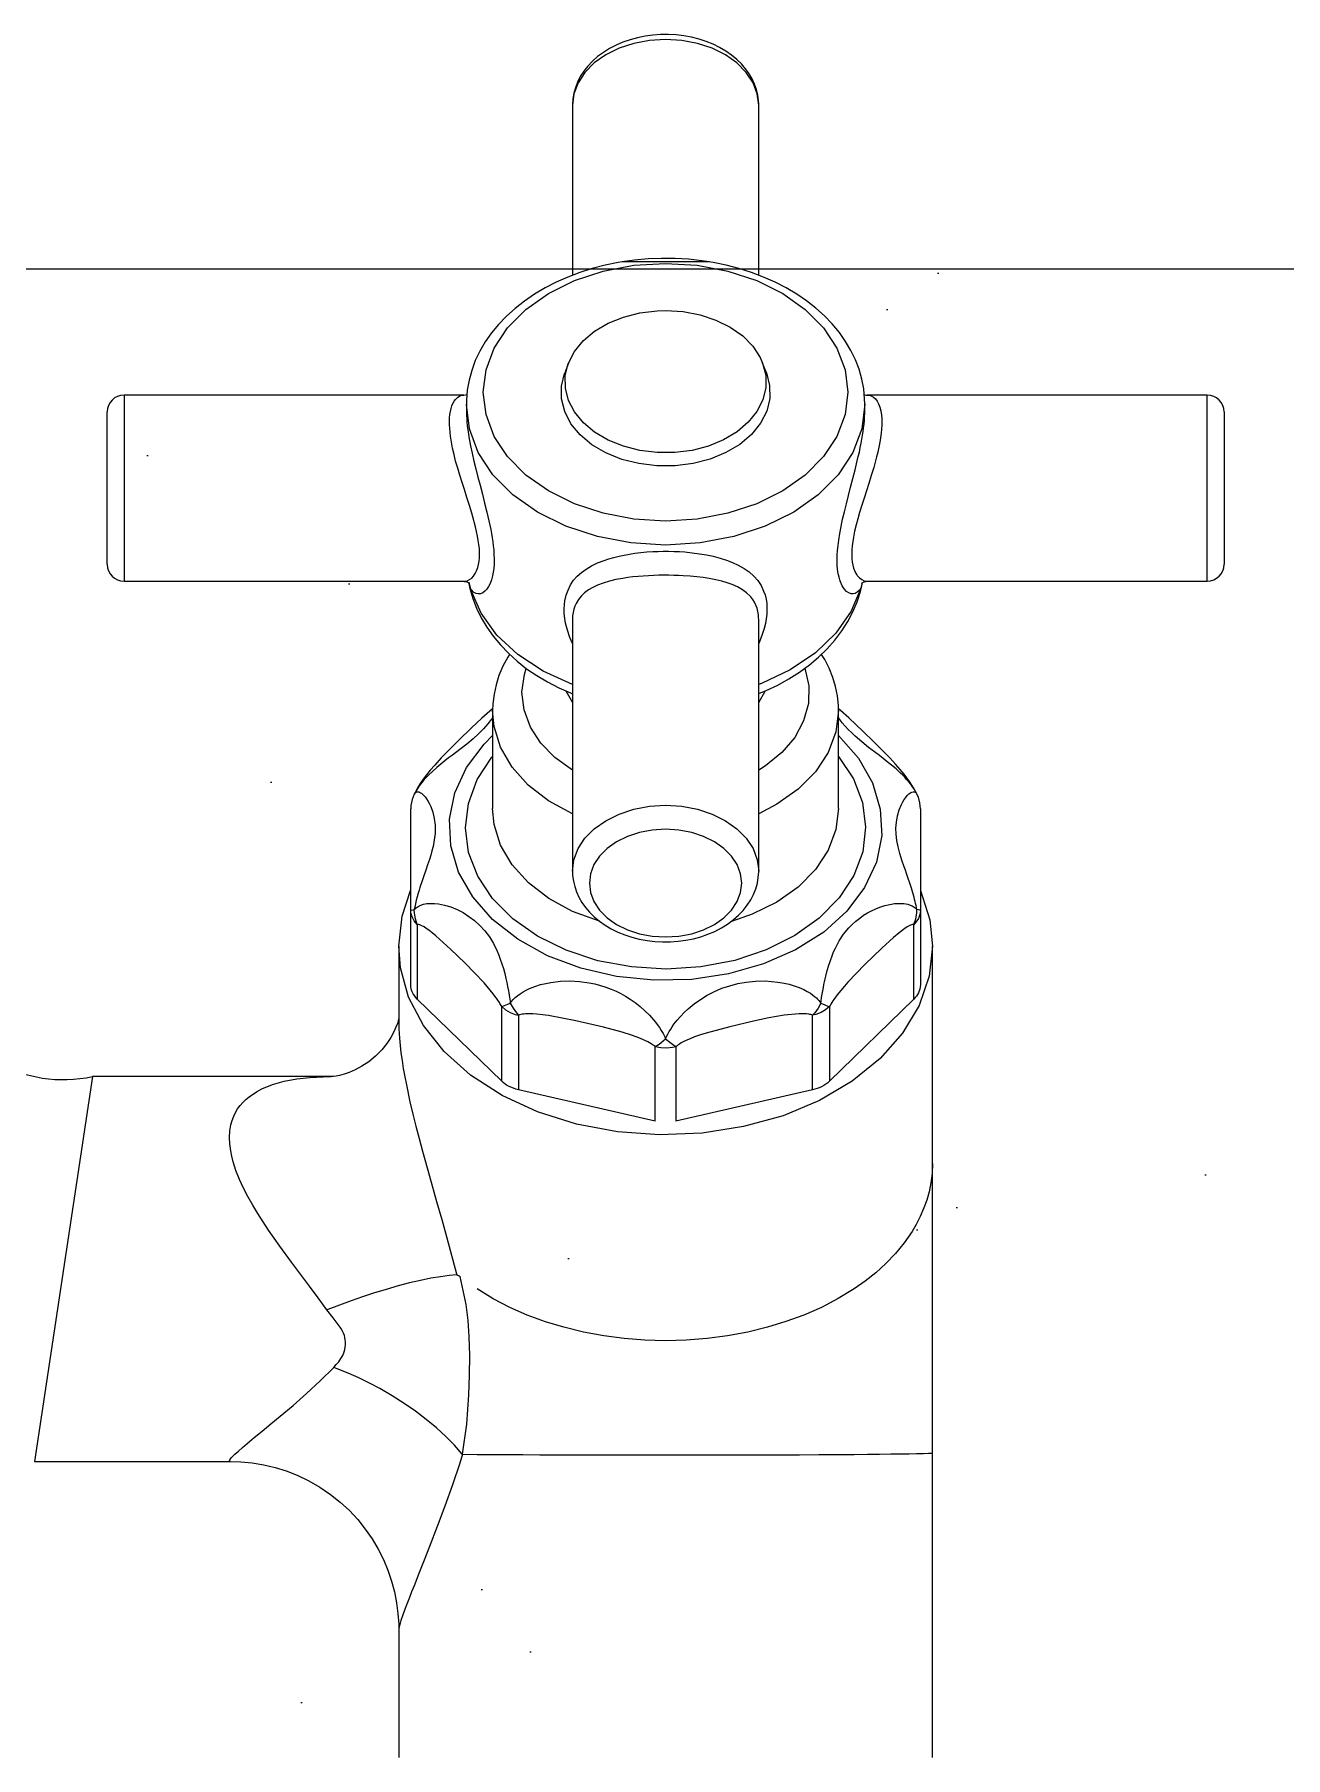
# Model space of a CAD drawing. Extents: x -36 to 357, y 137 to 237.
# Drawn here: x 55.2507 to 55.3172, y 149.7239 to 149.8155 of the extents above; entities that cross this region are included whole.
import ezdxf

# ---------------------------------------------------------------- set-up
doc = ezdxf.new("R2010")
doc.units = 0
doc.header["$LTSCALE"] = 0.01
doc.layers.add('01', color=1, linetype='CONTINUOUS')
doc.layers.add('A-HACHURAPARED', color=254, linetype='CONTINUOUS')

# ---------------------------------------------------------------- blocks, each defined once
blk = doc.blocks.new('A$C093F1C31')
at = {"layer": '01', "ltscale": 10}
for p, q in [((0.09558, 0.16443), (0.09558, 0.14936)), ((0.11208, 0.16443), (0.11208, 0.16455)), ((0.11208, 0.14936), (0.11208, 0.16443)), ((0.10383, 0.15055), (0.10002, 0.15055)), ((0.10383, 0.15055), (0.10002, 0.15055)), ((0.10763, 0.15055), (0.10383, 0.15055)), ((0.09522, 0.14158), (0.09489, 0.14071)), ((0.11277, 0.14071), (0.11243, 0.14158)), ((0.05583, 0.13874), (0.05583, 0.12224)), ((0.08595, 0.13874), (0.05583, 0.13874)), ((0.08617, 0.13793), (0.08617, 0.13738)), ((0.12149, 0.13738), (0.12149, 0.13793)), ((0.15183, 0.13874), (0.1217, 0.13874)), ((0.15183, 0.12224), (0.15183, 0.13874)), ((0.05433, 0.12374), (0.05433, 0.13724)), ((0.12149, 0.13728), (0.12149, 0.13738)), ((0.15333, 0.13724), (0.15333, 0.12374)), ((0.05583, 0.12224), (0.08595, 0.12224)), ((0.1217, 0.12224), (0.15183, 0.12224)), ((0.08636, 0.12217), (0.08637, 0.12213)), ((0.08636, 0.12214), (0.08638, 0.12205)), ((0.09558, 0.11886), (0.09558, 0.11882)), ((0.09558, 0.11882), (0.09558, 0.09654)), ((0.11208, 0.09654), (0.11208, 0.11882)), ((0.0885, 0.11077), (0.0885, 0.10211)), ((0.11916, 0.10211), (0.11916, 0.11077)), ((0.08125, 0.09307), (0.08125, 0.10207)), ((0.12641, 0.10207), (0.12641, 0.09307)), ((0.08125, 0.08646), (0.08125, 0.09307)), ((0.08182, 0.09182), (0.08182, 0.08521)), ((0.12583, 0.08521), (0.12583, 0.09182)), ((0.12641, 0.09307), (0.12641, 0.08646)), ((0.08017, 0.08989), (0.08017, 0.08322)), ((0.12748, 0.07065), (0.12748, 0.08989)), ((0.0893, 0.07793), (0.08182, 0.08521)), ((0.0893, 0.07793), (0.0893, 0.08454)), ((0.12583, 0.08521), (0.11836, 0.07793)), ((0.11836, 0.08454), (0.11836, 0.07793)), ((0.0908, 0.08377), (0.0908, 0.07716)), ((0.11686, 0.07716), (0.11686, 0.08377)), ((0.1029, 0.07438), (0.1029, 0.08099)), ((0.10475, 0.08099), (0.10475, 0.07438)), ((0.05303, 0.07834), (0.04789, 0.04423)), ((0.07415, 0.07834), (0.05303, 0.07834)), ((0.07406, 0.07834), (0.07415, 0.07834)), ((0.07415, 0.07834), (0.07419, 0.07834)), ((0.1029, 0.07438), (0.0908, 0.07716)), ((0.11686, 0.07716), (0.10475, 0.07438)), ((0.12748, 0.04498), (0.12748, 0.07065)), ((0.12748, 0.01799), (0.12748, 0.04498)), ((0.04789, 0.04423), (0.06527, 0.04423)), ((0.08017, 0.02934), (0.08017, 0.01799))]:
    blk.add_line(p, q, dxfattribs=at)
for points in [[(0.11208, 0.16455, 0), (0.11206, 0.16484, 0), (0.11199, 0.16533, 0), (0.11188, 0.16581, 0), (0.11171, 0.16628, 0), (0.1115, 0.16675, 0), (0.11124, 0.16721, 0), (0.11092, 0.16765, 0), (0.11056, 0.16808, 0), (0.11014, 0.16849, 0), (0.10968, 0.16887, 0), (0.10917, 0.16922, 0), (0.10862, 0.16955, 0), (0.10804, 0.16983, 0), (0.10743, 0.17008, 0), (0.10679, 0.17029, 0), (0.10613, 0.17046, 0), (0.10545, 0.17058, 0), (0.10477, 0.17066, 0), (0.10408, 0.1707, 0), (0.10338, 0.17069, 0), (0.10269, 0.17064, 0), (0.10201, 0.17055, 0), (0.10134, 0.17041, 0), (0.10068, 0.17023, 0), (0.10005, 0.17001, 0), (0.09944, 0.16975, 0), (0.09886, 0.16945, 0), (0.09831, 0.16911, 0), (0.0978, 0.16874, 0), (0.09734, 0.16833, 0), (0.09693, 0.16789, 0), (0.09657, 0.16744, 0), (0.09627, 0.16696, 0), (0.09602, 0.16647, 0), (0.09583, 0.16598, 0), (0.09569, 0.16548, 0), (0.09561, 0.16498, 0), (0.09558, 0.16452, 0), (0.09558, 0.16443, 0)], [(0.11208, 0.16443, 0), (0.11195, 0.16544, 0), (0.11158, 0.16642, 0), (0.11097, 0.16734, 0), (0.11015, 0.16818, 0), (0.10913, 0.1689, 0), (0.10795, 0.16948, 0), (0.10665, 0.16991, 0), (0.10526, 0.17017, 0), (0.10383, 0.17026, 0), (0.10239, 0.17017, 0), (0.10101, 0.16991, 0), (0.0997, 0.16948, 0), (0.09852, 0.1689, 0), (0.09751, 0.16818, 0), (0.09668, 0.16734, 0), (0.09607, 0.16642, 0), (0.0957, 0.16544, 0), (0.09558, 0.16443, 0)], [(0.10002, 0.15055, 0), (0.09962, 0.15049, 0), (0.09846, 0.15025, 0), (0.09733, 0.14996, 0), (0.09622, 0.14961, 0), (0.09515, 0.1492, 0), (0.09412, 0.14874, 0), (0.09314, 0.14824, 0), (0.0922, 0.14768, 0), (0.09131, 0.14707, 0), (0.09049, 0.14642, 0), (0.08972, 0.14573, 0), (0.08902, 0.145, 0), (0.0884, 0.14424, 0), (0.08784, 0.14345, 0), (0.08736, 0.14263, 0), (0.08696, 0.14179, 0), (0.08664, 0.14093, 0), (0.08641, 0.14006, 0), (0.08625, 0.13918, 0), (0.08617, 0.1383, 0), (0.08617, 0.13789, 0)], [(0.10768, 0.15055, 0), (0.10705, 0.15064, 0), (0.10587, 0.15077, 0), (0.10467, 0.15084, 0), (0.10347, 0.15085, 0), (0.10227, 0.15081, 0), (0.10108, 0.1507, 0), (0.09997, 0.15055, 0)], [(0.10763, 0.15055, 0), (0.10383, 0.15055, 0)], [(0.12149, 0.13796, 0), (0.12147, 0.13841, 0), (0.12139, 0.13929, 0), (0.12122, 0.14016, 0), (0.12098, 0.14102, 0), (0.12066, 0.14187, 0), (0.12025, 0.1427, 0), (0.11978, 0.1435, 0), (0.11923, 0.14428, 0), (0.1186, 0.14504, 0), (0.11791, 0.14576, 0), (0.11715, 0.14644, 0), (0.11633, 0.14708, 0), (0.11545, 0.14768, 0), (0.11451, 0.14824, 0), (0.11353, 0.14875, 0), (0.1125, 0.1492, 0), (0.11143, 0.14961, 0), (0.11033, 0.14995, 0), (0.1092, 0.15025, 0), (0.10804, 0.15049, 0), (0.10764, 0.15055, 0)], [(0.09522, 0.14158, 0), (0.09576, 0.14261, 0), (0.09654, 0.14356, 0), (0.09754, 0.1444, 0), (0.09874, 0.14511, 0), (0.10009, 0.14565, 0), (0.10155, 0.14602, 0), (0.10308, 0.14621, 0), (0.10383, 0.14623, 0)], [(0.10383, 0.14623, 0), (0.10538, 0.14614, 0), (0.10688, 0.14585, 0), (0.10829, 0.14539, 0), (0.10956, 0.14476, 0), (0.11066, 0.14398, 0), (0.11155, 0.14308, 0), (0.11221, 0.14208, 0), (0.11243, 0.14158, 0)], [(0.11277, 0.14071, 0), (0.11305, 0.13959, 0), (0.11306, 0.13844, 0), (0.11279, 0.13732, 0), (0.11224, 0.13624, 0), (0.11144, 0.13525, 0), (0.1104, 0.13437, 0), (0.10917, 0.13364, 0), (0.10777, 0.13306, 0), (0.10626, 0.13267, 0), (0.10467, 0.13247, 0), (0.10305, 0.13246, 0), (0.10146, 0.13266, 0), (0.09994, 0.13304, 0), (0.09854, 0.13361, 0), (0.0973, 0.13434, 0), (0.09626, 0.13521, 0), (0.09544, 0.1362, 0), (0.09489, 0.13727, 0), (0.0946, 0.1384, 0), (0.09459, 0.13954, 0), (0.09487, 0.14066, 0), (0.09489, 0.14071, 0)], [(0.11243, 0.14158, 0), (0.11271, 0.1405, 0), (0.11271, 0.1394, 0), (0.11245, 0.13832, 0), (0.11192, 0.13728, 0), (0.11115, 0.13633, 0), (0.11016, 0.13548, 0), (0.10897, 0.13477, 0), (0.10763, 0.13422, 0), (0.10617, 0.13384, 0), (0.10464, 0.13365, 0), (0.10308, 0.13364, 0), (0.10155, 0.13383, 0), (0.10009, 0.1342, 0), (0.09874, 0.13475, 0), (0.09754, 0.13545, 0), (0.09654, 0.13629, 0), (0.09576, 0.13724, 0), (0.09522, 0.13827, 0), (0.09495, 0.13936, 0), (0.09494, 0.14045, 0), (0.0952, 0.14154, 0), (0.09522, 0.14158, 0)], [(0.08596, 0.12224, 0), (0.08603, 0.12224, 0), (0.08623, 0.12228, 0), (0.08644, 0.12238, 0), (0.08664, 0.12252, 0), (0.0868, 0.12269, 0), (0.08694, 0.12291, 0), (0.08707, 0.12316, 0), (0.08718, 0.12346, 0), (0.08725, 0.12372, 0), (0.08729, 0.12401, 0), (0.08732, 0.12432, 0), (0.08733, 0.12465, 0), (0.08733, 0.12488, 0), (0.08732, 0.12512, 0), (0.08728, 0.12548, 0), (0.08723, 0.12585, 0), (0.08717, 0.12624, 0), (0.08708, 0.12665, 0), (0.08698, 0.12707, 0), (0.08687, 0.1275, 0), (0.08684, 0.12761, 0), (0.08665, 0.12828, 0), (0.08644, 0.12896, 0), (0.08622, 0.12966, 0), (0.08599, 0.13037, 0), (0.08579, 0.131, 0), (0.08559, 0.13163, 0), (0.0854, 0.13226, 0), (0.08522, 0.13289, 0), (0.08508, 0.13346, 0), (0.08495, 0.13402, 0), (0.08484, 0.13457, 0), (0.08476, 0.1351, 0), (0.08472, 0.13545, 0), (0.08469, 0.13579, 0), (0.08467, 0.13611, 0), (0.08467, 0.13643, 0), (0.08468, 0.13673, 0), (0.08471, 0.13701, 0), (0.08475, 0.13729, 0), (0.08481, 0.13755, 0), (0.08489, 0.13778, 0), (0.08498, 0.138, 0), (0.08508, 0.13819, 0), (0.0852, 0.13835, 0), (0.08539, 0.13853, 0), (0.08559, 0.13866, 0), (0.08581, 0.13872, 0), (0.08596, 0.13874, 0)], [(0.12149, 0.13793, 0), (0.12122, 0.13576, 0), (0.12042, 0.13366, 0), (0.11912, 0.13168, 0), (0.11735, 0.1299, 0), (0.11518, 0.12836, 0), (0.11266, 0.12711, 0), (0.10987, 0.12619, 0), (0.10689, 0.12563, 0), (0.10383, 0.12544, 0), (0.10076, 0.12563, 0), (0.09779, 0.12619, 0), (0.095, 0.12711, 0), (0.09248, 0.12836, 0), (0.0903, 0.1299, 0), (0.08853, 0.13168, 0), (0.08723, 0.13366, 0), (0.08644, 0.13576, 0), (0.08617, 0.1379, 0)], [(0.12171, 0.13874, 0), (0.12186, 0.13872, 0), (0.12206, 0.13866, 0), (0.12226, 0.13854, 0), (0.12242, 0.13839, 0), (0.12257, 0.13819, 0), (0.1227, 0.13795, 0), (0.12281, 0.13766, 0), (0.1229, 0.13733, 0), (0.12295, 0.13696, 0), (0.12298, 0.13668, 0), (0.12299, 0.13638, 0), (0.12298, 0.13607, 0), (0.12296, 0.13572, 0), (0.12293, 0.13535, 0), (0.12288, 0.13496, 0), (0.12281, 0.13455, 0), (0.12273, 0.13413, 0), (0.12263, 0.13369, 0), (0.12252, 0.13325, 0), (0.1224, 0.13279, 0), (0.12227, 0.13233, 0), (0.12206, 0.13161, 0), (0.12183, 0.13089, 0), (0.12163, 0.13025, 0), (0.12142, 0.12961, 0), (0.12121, 0.12897, 0), (0.12102, 0.12833, 0), (0.12086, 0.12777, 0), (0.12071, 0.12723, 0), (0.12058, 0.12668, 0), (0.12047, 0.12615, 0), (0.12041, 0.12576, 0), (0.12036, 0.12538, 0), (0.12033, 0.12501, 0), (0.12032, 0.12465, 0), (0.12032, 0.12443, 0), (0.12034, 0.12422, 0), (0.12037, 0.12393, 0), (0.12042, 0.12366, 0), (0.12049, 0.12341, 0), (0.12057, 0.12318, 0), (0.12067, 0.12298, 0), (0.12078, 0.1228, 0), (0.12081, 0.12275, 0), (0.121, 0.12254, 0), (0.12121, 0.12238, 0), (0.12144, 0.12228, 0), (0.12167, 0.12224, 0), (0.1217, 0.12224, 0)], [(0.12149, 0.13793, 0), (0.12149, 0.13796, 0)], [(0.08617, 0.13738, 0), (0.08617, 0.13719, 0), (0.08618, 0.13692, 0), (0.0862, 0.13664, 0), (0.08622, 0.13635, 0), (0.08625, 0.13605, 0), (0.08633, 0.13547, 0), (0.08642, 0.13487, 0), (0.08654, 0.13424, 0), (0.08668, 0.13358, 0), (0.08684, 0.13289, 0), (0.08701, 0.13219, 0), (0.0872, 0.13146, 0), (0.08738, 0.13074, 0), (0.08759, 0.12995, 0), (0.08779, 0.12916, 0), (0.08799, 0.12836, 0), (0.08817, 0.12758, 0), (0.08833, 0.12683, 0), (0.08839, 0.12646, 0), (0.08845, 0.12609, 0), (0.08851, 0.12573, 0), (0.08855, 0.12537, 0), (0.08859, 0.12502, 0), (0.08861, 0.12469, 0), (0.08863, 0.12413, 0), (0.08862, 0.12374, 0), (0.08859, 0.12338, 0), (0.08855, 0.12303, 0), (0.08849, 0.12271, 0), (0.08839, 0.12236, 0), (0.08827, 0.12205, 0), (0.08814, 0.12177, 0), (0.08798, 0.12154, 0), (0.08781, 0.12135, 0), (0.08762, 0.12122, 0), (0.08743, 0.12113, 0), (0.08723, 0.12111, 0), (0.08703, 0.12115, 0), (0.08684, 0.12125, 0), (0.08675, 0.12133, 0), (0.08667, 0.12143, 0), (0.08658, 0.12155, 0), (0.08651, 0.12168, 0)], [(0.12115, 0.12168, 0), (0.12106, 0.12154, 0), (0.12097, 0.12141, 0), (0.12081, 0.12126, 0), (0.12064, 0.12116, 0), (0.12046, 0.12111, 0), (0.12027, 0.12112, 0), (0.12006, 0.1212, 0), (0.11986, 0.12134, 0), (0.11966, 0.12156, 0), (0.11948, 0.12184, 0), (0.11933, 0.12218, 0), (0.11926, 0.12237, 0), (0.1192, 0.12259, 0), (0.11915, 0.12282, 0), (0.1191, 0.12307, 0), (0.11907, 0.12333, 0), (0.11904, 0.12361, 0), (0.11903, 0.12413, 0), (0.11904, 0.12454, 0), (0.11906, 0.12497, 0), (0.11911, 0.12542, 0), (0.11917, 0.12589, 0), (0.11926, 0.12648, 0), (0.11938, 0.1271, 0), (0.11952, 0.12774, 0), (0.11967, 0.1284, 0), (0.11985, 0.12911, 0), (0.12003, 0.12983, 0), (0.12023, 0.13058, 0), (0.12042, 0.13133, 0), (0.12062, 0.13211, 0), (0.12082, 0.1329, 0), (0.12091, 0.1333, 0), (0.121, 0.13369, 0), (0.12108, 0.13409, 0), (0.12116, 0.13448, 0), (0.12122, 0.13483, 0), (0.12128, 0.13517, 0), (0.12133, 0.13551, 0), (0.12138, 0.13584, 0), (0.12142, 0.13617, 0), (0.12145, 0.13649, 0), (0.12147, 0.13681, 0), (0.12148, 0.13711, 0), (0.12149, 0.13728, 0)], [(0.09557, 0.11672, 0), (0.09535, 0.11724, 0), (0.09513, 0.11789, 0), (0.09497, 0.11852, 0), (0.0949, 0.11895, 0), (0.09485, 0.11937, 0), (0.09484, 0.11978, 0), (0.09486, 0.12015, 0), (0.0949, 0.1205, 0), (0.09501, 0.121, 0), (0.09518, 0.12146, 0), (0.0954, 0.12191, 0), (0.09568, 0.12232, 0), (0.096, 0.12268, 0), (0.09637, 0.12301, 0), (0.09679, 0.12332, 0), (0.09726, 0.1236, 0), (0.09779, 0.12386, 0), (0.09837, 0.12409, 0), (0.09879, 0.12423, 0), (0.09924, 0.12435, 0), (0.0997, 0.12447, 0), (0.10015, 0.12456, 0), (0.10063, 0.12465, 0), (0.10111, 0.12472, 0), (0.10163, 0.12478, 0), (0.10216, 0.12483, 0), (0.10269, 0.12486, 0), (0.10316, 0.12488, 0), (0.10362, 0.12489, 0), (0.10409, 0.12489, 0), (0.10458, 0.12488, 0), (0.10506, 0.12486, 0), (0.10554, 0.12483, 0), (0.10619, 0.12476, 0), (0.10682, 0.12468, 0), (0.10745, 0.12457, 0), (0.10805, 0.12445, 0), (0.10865, 0.12429, 0), (0.10922, 0.12411, 0), (0.10976, 0.1239, 0), (0.11027, 0.12367, 0), (0.11078, 0.12338, 0), (0.11123, 0.12306, 0), (0.11164, 0.12269, 0), (0.112, 0.12229, 0), (0.11229, 0.12185, 0), (0.11252, 0.12137, 0), (0.11264, 0.12102, 0), (0.11273, 0.12065, 0), (0.11279, 0.12026, 0), (0.11281, 0.11974, 0), (0.1128, 0.11933, 0), (0.11275, 0.11892, 0), (0.11268, 0.11849, 0), (0.11257, 0.11805, 0), (0.1124, 0.11751, 0), (0.11219, 0.11696, 0), (0.11208, 0.11672, 0)], [(0.08596, 0.12224, 0), (0.08601, 0.12223, 0), (0.08621, 0.12219, 0), (0.08633, 0.12214, 0), (0.0864, 0.12209, 0), (0.08644, 0.12206, 0), (0.08644, 0.12206, 0)], [(0.08638, 0.12214, 0), (0.08636, 0.12217, 0)], [(0.11208, 0.11882, 0), (0.11207, 0.11905, 0), (0.11205, 0.11926, 0), (0.112, 0.11956, 0), (0.11193, 0.11985, 0), (0.11183, 0.12012, 0), (0.11171, 0.12038, 0), (0.11155, 0.12062, 0), (0.11138, 0.12085, 0), (0.11133, 0.12091, 0), (0.11101, 0.12121, 0), (0.11064, 0.12148, 0), (0.11021, 0.12173, 0), (0.10974, 0.12194, 0), (0.10929, 0.1221, 0), (0.1088, 0.12225, 0), (0.10827, 0.12237, 0), (0.1077, 0.12248, 0), (0.10716, 0.12256, 0), (0.1066, 0.12263, 0), (0.10601, 0.12269, 0), (0.1054, 0.12273, 0), (0.10497, 0.12275, 0), (0.10455, 0.12276, 0), (0.10412, 0.12277, 0), (0.10367, 0.12277, 0), (0.10323, 0.12277, 0), (0.10278, 0.12275, 0), (0.10231, 0.12273, 0), (0.10185, 0.1227, 0), (0.10139, 0.12267, 0), (0.10093, 0.12262, 0), (0.10047, 0.12256, 0), (0.10004, 0.12249, 0), (0.09943, 0.12238, 0), (0.09885, 0.12225, 0), (0.0983, 0.12208, 0), (0.0978, 0.12189, 0), (0.09738, 0.12169, 0), (0.097, 0.12147, 0), (0.09665, 0.12122, 0), (0.09635, 0.12093, 0), (0.0961, 0.12062, 0), (0.0959, 0.12028, 0), (0.09578, 0.12002, 0), (0.0957, 0.11975, 0), (0.09563, 0.11947, 0), (0.09559, 0.11917, 0), (0.09558, 0.11886, 0)], [(0.1212, 0.12204, 0), (0.12121, 0.12205, 0), (0.12125, 0.12209, 0), (0.12132, 0.12213, 0), (0.12143, 0.12219, 0), (0.12158, 0.12223, 0), (0.12171, 0.12224, 0)], [(0.08651, 0.12168, 0), (0.08646, 0.12192, 0), (0.08638, 0.12214, 0)], [(0.08638, 0.12205, 0), (0.08648, 0.1216, 0), (0.08674, 0.12071, 0), (0.08708, 0.11984, 0), (0.08749, 0.11899, 0), (0.08799, 0.11816, 0), (0.08855, 0.11736, 0), (0.08919, 0.11659, 0), (0.0899, 0.11585, 0), (0.09067, 0.11515, 0), (0.09151, 0.11449, 0), (0.09241, 0.11388, 0), (0.09336, 0.11332, 0), (0.09436, 0.1128, 0), (0.0954, 0.11234, 0), (0.09557, 0.11227, 0)], [(0.08639, 0.12214, 0), (0.08651, 0.12168, 0)], [(0.09558, 0.11308, 0), (0.09299, 0.11426, 0), (0.09073, 0.11574, 0), (0.08888, 0.11747, 0), (0.08747, 0.11941, 0), (0.08656, 0.12149, 0), (0.08651, 0.12168, 0)], [(0.11208, 0.11228, 0), (0.11274, 0.11255, 0), (0.11377, 0.11303, 0), (0.11475, 0.11358, 0), (0.11569, 0.11417, 0), (0.11657, 0.11482, 0), (0.11739, 0.11551, 0), (0.11815, 0.11624, 0), (0.11883, 0.11702, 0), (0.11944, 0.11783, 0), (0.11998, 0.11867, 0), (0.12043, 0.11953, 0), (0.12081, 0.12042, 0), (0.1211, 0.12132, 0), (0.12129, 0.12213, 0)], [(0.12115, 0.12168, 0), (0.12029, 0.11959, 0), (0.11893, 0.11764, 0), (0.11711, 0.11589, 0), (0.11488, 0.11438, 0), (0.11233, 0.11317, 0), (0.11208, 0.11308, 0)], [(0.12126, 0.12212, 0), (0.12118, 0.1219, 0), (0.12115, 0.12168, 0)], [(0.12126, 0.12212, 0), (0.12115, 0.12168, 0)], [(0.08999, 0.11576, 0), (0.08984, 0.1155, 0), (0.08941, 0.11471, 0), (0.08906, 0.11389, 0), (0.0888, 0.11306, 0), (0.08862, 0.11222, 0), (0.08852, 0.11137, 0), (0.0885, 0.11078, 0)], [(0.11916, 0.11078, 0), (0.11914, 0.11122, 0), (0.11906, 0.11207, 0), (0.1189, 0.1129, 0), (0.11865, 0.11372, 0), (0.11833, 0.11452, 0), (0.11793, 0.1153, 0), (0.11766, 0.11576, 0)], [(0.09558, 0.10549, 0), (0.09402, 0.10661, 0), (0.09276, 0.1079, 0), (0.09184, 0.10932, 0), (0.09128, 0.11084, 0), (0.0911, 0.1124, 0), (0.09131, 0.11397, 0), (0.09148, 0.11451, 0)], [(0.11617, 0.11452, 0), (0.11652, 0.11297, 0), (0.11648, 0.1114, 0), (0.11606, 0.10986, 0), (0.11527, 0.1084, 0), (0.11413, 0.10705, 0), (0.11267, 0.10587, 0), (0.11208, 0.10549, 0)], [(0.09499, 0.11252, 0), (0.09558, 0.11149, 0)], [(0.11208, 0.11149, 0), (0.11266, 0.11251, 0)], [(0.0885, 0.11092, 0), (0.08824, 0.11071, 0), (0.08754, 0.1101, 0), (0.08662, 0.10924, 0), (0.08549, 0.10814, 0), (0.08469, 0.10735, 0), (0.08395, 0.10658, 0), (0.08337, 0.10593, 0), (0.08297, 0.10548, 0), (0.08265, 0.10508, 0), (0.08235, 0.10469, 0), (0.08209, 0.1043, 0), (0.0819, 0.10401, 0), (0.08174, 0.10374, 0), (0.08159, 0.10347, 0), (0.08155, 0.10338, 0)], [(0.0885, 0.11013, 0), (0.08841, 0.11002, 0), (0.08807, 0.10959, 0), (0.08768, 0.10915, 0), (0.08725, 0.10871, 0), (0.08677, 0.10827, 0), (0.0862, 0.1078, 0), (0.08558, 0.10733, 0), (0.08493, 0.10683, 0), (0.0846, 0.10658, 0), (0.08426, 0.10632, 0), (0.0839, 0.10603, 0), (0.08354, 0.10573, 0), (0.08319, 0.10541, 0), (0.08284, 0.10508, 0), (0.08258, 0.10481, 0), (0.08234, 0.10454, 0), (0.08211, 0.10425, 0), (0.082, 0.1041, 0), (0.08189, 0.10396, 0), (0.0818, 0.10381, 0), (0.08171, 0.10367, 0), (0.08162, 0.10352, 0), (0.08155, 0.10337, 0)], [(0.09558, 0.10163, 0), (0.09346, 0.10278, 0), (0.09166, 0.10418, 0), (0.09022, 0.10577, 0), (0.0892, 0.10752, 0), (0.08863, 0.10936, 0), (0.0885, 0.11078, 0)], [(0.11916, 0.11078, 0), (0.11893, 0.1089, 0), (0.11824, 0.10707, 0), (0.11711, 0.10536, 0), (0.11558, 0.10381, 0), (0.11369, 0.10247, 0), (0.11208, 0.10163, 0)], [(0.12611, 0.10337, 0), (0.12602, 0.10354, 0), (0.12588, 0.10378, 0), (0.12572, 0.10402, 0), (0.12555, 0.10425, 0), (0.12536, 0.10449, 0), (0.12519, 0.10468, 0), (0.12502, 0.10487, 0), (0.12484, 0.10505, 0), (0.12465, 0.10524, 0), (0.12426, 0.1056, 0), (0.12385, 0.10595, 0), (0.12348, 0.10624, 0), (0.12311, 0.10653, 0), (0.12279, 0.10678, 0), (0.12246, 0.10703, 0), (0.12182, 0.10751, 0), (0.12121, 0.108, 0), (0.12063, 0.1085, 0), (0.12032, 0.1088, 0), (0.12002, 0.10909, 0), (0.11975, 0.1094, 0), (0.11949, 0.1097, 0), (0.11927, 0.10998, 0), (0.11915, 0.11013, 0)], [(0.12611, 0.10338, 0), (0.1261, 0.1034, 0), (0.12596, 0.10367, 0), (0.12581, 0.10392, 0), (0.12566, 0.10416, 0), (0.12544, 0.10449, 0), (0.12521, 0.10481, 0), (0.12496, 0.10513, 0), (0.12463, 0.10554, 0), (0.12419, 0.10604, 0), (0.12369, 0.10659, 0), (0.12308, 0.10722, 0), (0.12226, 0.10804, 0), (0.12135, 0.10893, 0), (0.12008, 0.11012, 0), (0.11933, 0.11077, 0), (0.11916, 0.11092, 0)], [(0.11916, 0.10856, 0), (0.12092, 0.10655, 0), (0.12217, 0.10436, 0), (0.12286, 0.10205, 0), (0.12298, 0.09969, 0), (0.12251, 0.09734, 0), (0.12147, 0.0951, 0), (0.1199, 0.09301, 0), (0.11784, 0.09115, 0), (0.11535, 0.08957, 0), (0.11251, 0.08832, 0), (0.10941, 0.08744, 0), (0.10614, 0.08695, 0), (0.1028, 0.08687, 0), (0.09949, 0.0872, 0), (0.09631, 0.08794, 0), (0.09336, 0.08905, 0), (0.09073, 0.09051, 0), (0.0885, 0.09226, 0), (0.08673, 0.09427, 0), (0.08548, 0.09646, 0), (0.08479, 0.09878, 0), (0.08468, 0.10114, 0), (0.08515, 0.10348, 0), (0.08618, 0.10573, 0), (0.08776, 0.10781, 0), (0.0885, 0.10856, 0)], [(0.11916, 0.10672, 0), (0.12047, 0.10474, 0), (0.12128, 0.10263, 0), (0.12156, 0.10045, 0), (0.1213, 0.09827, 0), (0.12051, 0.09616, 0), (0.11921, 0.09418, 0), (0.11745, 0.09238, 0), (0.11527, 0.09083, 0), (0.11274, 0.08957, 0), (0.10995, 0.08864, 0), (0.10696, 0.08807, 0), (0.10388, 0.08787, 0), (0.1008, 0.08806, 0), (0.09781, 0.08861, 0), (0.09501, 0.08953, 0), (0.09247, 0.09078, 0), (0.09028, 0.09232, 0), (0.0885, 0.09411, 0), (0.08718, 0.09609, 0), (0.08637, 0.09819, 0), (0.08609, 0.10037, 0), (0.08635, 0.10255, 0), (0.08714, 0.10466, 0), (0.08844, 0.10665, 0), (0.0885, 0.10672, 0)], [(0.08155, 0.10337, 0), (0.08136, 0.10289, 0), (0.08126, 0.10237, 0), (0.08125, 0.10207, 0)], [(0.08155, 0.10337, 0), (0.08159, 0.10344, 0), (0.08165, 0.1035, 0), (0.08172, 0.10355, 0), (0.0818, 0.10357, 0), (0.08188, 0.10358, 0), (0.08195, 0.10357, 0), (0.08203, 0.10354, 0), (0.0821, 0.1035, 0), (0.08218, 0.10345, 0), (0.08234, 0.10331, 0), (0.08251, 0.10313, 0), (0.08265, 0.10294, 0), (0.08279, 0.10272, 0), (0.0829, 0.10251, 0), (0.08301, 0.10228, 0), (0.08319, 0.10178, 0), (0.08333, 0.10122, 0), (0.0834, 0.10062, 0), (0.08341, 0.10025, 0), (0.0834, 0.09988, 0), (0.08336, 0.0995, 0), (0.0833, 0.09911, 0), (0.08322, 0.09874, 0), (0.08312, 0.09836, 0), (0.08301, 0.09797, 0), (0.08289, 0.09758, 0), (0.08273, 0.09711, 0), (0.08257, 0.09663, 0), (0.0824, 0.09613, 0), (0.08231, 0.09587, 0), (0.08222, 0.0956, 0), (0.08214, 0.09535, 0), (0.08206, 0.0951, 0), (0.08198, 0.09485, 0), (0.08191, 0.09459, 0), (0.08182, 0.09428, 0), (0.08173, 0.09397, 0), (0.08166, 0.09365, 0), (0.08162, 0.09349, 0), (0.08159, 0.09334, 0), (0.08155, 0.09314, 0)], [(0.09558, 0.09654, 0), (0.0957, 0.09756, 0), (0.09607, 0.09854, 0), (0.09668, 0.09946, 0), (0.09751, 0.10029, 0), (0.09852, 0.10101, 0), (0.0997, 0.1016, 0), (0.10101, 0.10203, 0), (0.10239, 0.10229, 0), (0.10383, 0.10238, 0), (0.10526, 0.10229, 0), (0.10665, 0.10203, 0), (0.10795, 0.1016, 0), (0.10913, 0.10101, 0), (0.11015, 0.10029, 0), (0.11097, 0.09946, 0), (0.11158, 0.09854, 0), (0.11195, 0.09756, 0), (0.11208, 0.09655, 0)], [(0.12611, 0.09314, 0), (0.12607, 0.09331, 0), (0.12603, 0.09349, 0), (0.12599, 0.09367, 0), (0.12595, 0.09385, 0), (0.1259, 0.09404, 0), (0.12585, 0.09423, 0), (0.12574, 0.09461, 0), (0.12568, 0.09483, 0), (0.12561, 0.09504, 0), (0.12547, 0.09547, 0), (0.12533, 0.0959, 0), (0.12519, 0.09633, 0), (0.12508, 0.09664, 0), (0.12498, 0.09694, 0), (0.12478, 0.09753, 0), (0.1246, 0.09812, 0), (0.12445, 0.09869, 0), (0.12433, 0.09925, 0), (0.12426, 0.09981, 0), (0.12424, 0.10036, 0), (0.12428, 0.1009, 0), (0.12437, 0.10145, 0), (0.12453, 0.10198, 0), (0.12473, 0.10246, 0), (0.12485, 0.10269, 0), (0.12497, 0.10289, 0), (0.12511, 0.10308, 0), (0.12525, 0.10325, 0), (0.1254, 0.10339, 0), (0.12554, 0.1035, 0), (0.12565, 0.10355, 0), (0.12576, 0.10358, 0), (0.12586, 0.10357, 0), (0.12591, 0.10356, 0), (0.12595, 0.10354, 0), (0.126, 0.10351, 0), (0.12604, 0.10347, 0), (0.12607, 0.10343, 0), (0.12611, 0.10337, 0)], [(0.12641, 0.10207, 0), (0.12636, 0.10259, 0), (0.12623, 0.10309, 0), (0.12611, 0.10337, 0)], [(0.09796, 0.0921, 0), (0.09559, 0.09297, 0), (0.09347, 0.09412, 0), (0.09167, 0.09551, 0), (0.09023, 0.0971, 0), (0.08921, 0.09885, 0), (0.08863, 0.10069, 0), (0.0885, 0.10211, 0)], [(0.11916, 0.10211, 0), (0.11892, 0.10023, 0), (0.11823, 0.0984, 0), (0.1171, 0.09669, 0), (0.11557, 0.09514, 0), (0.11368, 0.09381, 0), (0.11149, 0.09272, 0), (0.10968, 0.09209, 0)], [(0.09558, 0.09654, 0), (0.09559, 0.09615, 0), (0.09566, 0.09566, 0), (0.09577, 0.09518, 0), (0.09593, 0.0947, 0), (0.09615, 0.09424, 0), (0.09641, 0.09378, 0), (0.09672, 0.09333, 0), (0.09708, 0.09291, 0), (0.0975, 0.0925, 0), (0.09796, 0.09211, 0), (0.09846, 0.09176, 0), (0.09901, 0.09143, 0), (0.09959, 0.09115, 0), (0.10021, 0.0909, 0), (0.10085, 0.09069, 0), (0.1015, 0.09052, 0), (0.10218, 0.0904, 0), (0.10286, 0.09031, 0), (0.10355, 0.09027, 0), (0.10425, 0.09028, 0), (0.10494, 0.09033, 0), (0.10562, 0.09042, 0), (0.10629, 0.09055, 0), (0.10695, 0.09073, 0), (0.10758, 0.09095, 0), (0.1082, 0.09121, 0), (0.10878, 0.09151, 0), (0.10932, 0.09185, 0), (0.10983, 0.09222, 0), (0.1103, 0.09263, 0), (0.11071, 0.09306, 0), (0.11107, 0.09352, 0), (0.11138, 0.09399, 0), (0.11163, 0.09448, 0), (0.11182, 0.09498, 0), (0.11196, 0.09547, 0), (0.11204, 0.09597, 0), (0.11208, 0.09647, 0), (0.11208, 0.09655, 0)], [(0.08017, 0.08989, 0), (0.08047, 0.09255, 0), (0.08122, 0.09483, 0)], [(0.12643, 0.09483, 0), (0.12725, 0.09223, 0), (0.12748, 0.08989, 0)], [(0.08155, 0.09314, 0), (0.08162, 0.09322, 0), (0.08171, 0.09329, 0), (0.0818, 0.09336, 0), (0.0819, 0.09342, 0), (0.08201, 0.09348, 0), (0.08213, 0.09353, 0), (0.08237, 0.09361, 0), (0.08252, 0.09364, 0), (0.08267, 0.09367, 0), (0.083, 0.09369, 0), (0.08334, 0.09369, 0), (0.0837, 0.09365, 0), (0.08397, 0.0936, 0), (0.08424, 0.09354, 0), (0.08479, 0.09337, 0), (0.08534, 0.09315, 0), (0.08588, 0.09287, 0), (0.0864, 0.09254, 0), (0.0869, 0.09217, 0), (0.08737, 0.09174, 0), (0.0878, 0.09127, 0), (0.08821, 0.09072, 0), (0.08858, 0.09012, 0), (0.0889, 0.08946, 0), (0.08905, 0.08911, 0), (0.08918, 0.08874, 0), (0.08932, 0.08834, 0), (0.08945, 0.08792, 0), (0.08957, 0.08748, 0), (0.08968, 0.08703, 0), (0.08976, 0.08667, 0), (0.08983, 0.08631, 0), (0.0899, 0.08594, 0), (0.08993, 0.08575, 0), (0.08996, 0.08556, 0), (0.08999, 0.08538, 0), (0.09001, 0.08521, 0), (0.09004, 0.08503, 0), (0.09006, 0.08485, 0)], [(0.1176, 0.08485, 0), (0.11762, 0.08505, 0), (0.11766, 0.08534, 0), (0.1177, 0.08564, 0), (0.11775, 0.08594, 0), (0.11781, 0.08624, 0), (0.11786, 0.0865, 0), (0.11791, 0.08675, 0), (0.11797, 0.087, 0), (0.11803, 0.08724, 0), (0.11815, 0.08774, 0), (0.1183, 0.08822, 0), (0.11843, 0.08864, 0), (0.11858, 0.08905, 0), (0.11872, 0.08939, 0), (0.11888, 0.08972, 0), (0.11922, 0.09036, 0), (0.11961, 0.09096, 0), (0.12007, 0.09152, 0), (0.12037, 0.09183, 0), (0.12069, 0.09211, 0), (0.12103, 0.09238, 0), (0.12138, 0.09263, 0), (0.12173, 0.09284, 0), (0.12208, 0.09304, 0), (0.12245, 0.09321, 0), (0.12283, 0.09336, 0), (0.12326, 0.0935, 0), (0.12369, 0.0936, 0), (0.12413, 0.09367, 0), (0.12434, 0.09369, 0), (0.12456, 0.09369, 0), (0.12475, 0.09369, 0), (0.12494, 0.09367, 0), (0.12512, 0.09365, 0), (0.1253, 0.09361, 0), (0.1255, 0.09354, 0), (0.12568, 0.09346, 0), (0.12586, 0.09336, 0), (0.12594, 0.09329, 0), (0.12602, 0.09323, 0), (0.12611, 0.09314, 0)], [(0.08125, 0.09307, 0), (0.08129, 0.0931, 0), (0.08143, 0.09312, 0), (0.08155, 0.09314, 0)], [(0.08182, 0.09182, 0), (0.08155, 0.09214, 0), (0.08136, 0.09249, 0), (0.08126, 0.09285, 0), (0.08125, 0.09307, 0)], [(0.08182, 0.09182, 0), (0.08165, 0.09232, 0), (0.08156, 0.09283, 0), (0.08155, 0.09314, 0)], [(0.0893, 0.08454, 0), (0.08925, 0.08464, 0), (0.0892, 0.08473, 0), (0.08915, 0.08482, 0), (0.0891, 0.08491, 0), (0.08897, 0.0851, 0), (0.08884, 0.08529, 0), (0.0887, 0.08548, 0), (0.08856, 0.08566, 0), (0.08774, 0.08665, 0), (0.0869, 0.08754, 0), (0.08605, 0.08838, 0), (0.08476, 0.08964, 0), (0.08347, 0.0908, 0), (0.08315, 0.09107, 0), (0.08284, 0.09131, 0), (0.08262, 0.09146, 0), (0.08242, 0.0916, 0), (0.08221, 0.09171, 0), (0.08211, 0.09176, 0), (0.08201, 0.0918, 0), (0.08194, 0.09181, 0), (0.08188, 0.09182, 0), (0.08182, 0.09182, 0)], [(0.12583, 0.09182, 0), (0.12579, 0.09182, 0), (0.12571, 0.09181, 0), (0.12562, 0.09179, 0), (0.12553, 0.09175, 0), (0.12543, 0.09171, 0), (0.12524, 0.0916, 0), (0.12504, 0.09147, 0), (0.12453, 0.09109, 0), (0.12402, 0.09066, 0), (0.123, 0.08973, 0), (0.12149, 0.08828, 0), (0.11999, 0.08671, 0), (0.11967, 0.08636, 0), (0.11935, 0.08598, 0), (0.11903, 0.08559, 0), (0.11873, 0.08517, 0), (0.11864, 0.08504, 0), (0.11856, 0.08491, 0), (0.11848, 0.08477, 0), (0.1184, 0.08463, 0), (0.11836, 0.08454, 0)], [(0.12583, 0.09182, 0), (0.126, 0.09232, 0), (0.12609, 0.09283, 0), (0.12611, 0.09314, 0)], [(0.12641, 0.09307, 0), (0.12636, 0.0927, 0), (0.12623, 0.09234, 0), (0.12601, 0.09201, 0), (0.12583, 0.09182, 0)], [(0.12641, 0.09307, 0), (0.12636, 0.0931, 0), (0.12623, 0.09312, 0), (0.12611, 0.09314, 0)], [(0.12748, 0.08989, 0), (0.12718, 0.08724, 0), (0.12629, 0.08465, 0), (0.12483, 0.0822, 0), (0.12284, 0.07994, 0), (0.12037, 0.07794, 0), (0.11747, 0.07623, 0), (0.11424, 0.07487, 0), (0.11074, 0.0739, 0), (0.10706, 0.07332, 0), (0.1033, 0.07317, 0), (0.09956, 0.07344, 0), (0.09592, 0.07413, 0), (0.09248, 0.07522, 0), (0.08933, 0.07667, 0), (0.08655, 0.07847, 0), (0.08421, 0.08055, 0), (0.08236, 0.08287, 0), (0.08105, 0.08537, 0), (0.08033, 0.08798, 0), (0.08017, 0.08989, 0)], [(0.08182, 0.08521, 0), (0.08168, 0.08536, 0), (0.08156, 0.08551, 0), (0.08146, 0.08568, 0), (0.08137, 0.08585, 0), (0.08132, 0.086, 0), (0.08128, 0.08615, 0), (0.08125, 0.0863, 0), (0.08125, 0.08646, 0)], [(0.09006, 0.08485, 0), (0.09016, 0.08499, 0), (0.09032, 0.08517, 0), (0.09051, 0.08535, 0), (0.09072, 0.08552, 0), (0.09094, 0.08568, 0), (0.0912, 0.08585, 0), (0.09148, 0.086, 0), (0.09178, 0.08614, 0), (0.09225, 0.08633, 0), (0.09274, 0.08649, 0), (0.0932, 0.0866, 0), (0.09366, 0.08669, 0), (0.0945, 0.08679, 0), (0.09534, 0.08682, 0), (0.09621, 0.08677, 0), (0.09706, 0.08665, 0), (0.09756, 0.08655, 0), (0.09805, 0.08642, 0), (0.09854, 0.08627, 0), (0.09901, 0.08609, 0), (0.09944, 0.0859, 0), (0.09987, 0.08569, 0), (0.10028, 0.08546, 0), (0.10069, 0.08521, 0), (0.10114, 0.0849, 0), (0.10158, 0.08455, 0), (0.102, 0.08418, 0), (0.10241, 0.08377, 0), (0.10259, 0.08358, 0), (0.10276, 0.08338, 0), (0.10293, 0.08317, 0), (0.10309, 0.08295, 0), (0.10328, 0.08269, 0), (0.10345, 0.08243, 0), (0.10361, 0.08215, 0), (0.10375, 0.08187, 0), (0.10383, 0.08169, 0)], [(0.10383, 0.08169, 0), (0.10392, 0.0819, 0), (0.10403, 0.08211, 0), (0.10415, 0.08232, 0), (0.10428, 0.08254, 0), (0.10442, 0.08276, 0), (0.10457, 0.08297, 0), (0.10485, 0.08333, 0), (0.10515, 0.08367, 0), (0.10548, 0.08401, 0), (0.10582, 0.08433, 0), (0.10636, 0.08478, 0), (0.10692, 0.08518, 0), (0.10752, 0.08555, 0), (0.10815, 0.08587, 0), (0.10882, 0.08616, 0), (0.10951, 0.08639, 0), (0.11024, 0.08658, 0), (0.11098, 0.08671, 0), (0.11181, 0.0868, 0), (0.11264, 0.08681, 0), (0.11322, 0.08678, 0), (0.11378, 0.08672, 0), (0.11434, 0.08662, 0), (0.11479, 0.08652, 0), (0.11523, 0.08639, 0), (0.11566, 0.08623, 0), (0.11607, 0.08605, 0), (0.11638, 0.08589, 0), (0.11666, 0.08572, 0), (0.11685, 0.08559, 0), (0.11703, 0.08545, 0), (0.11719, 0.08531, 0), (0.1173, 0.0852, 0), (0.11741, 0.08509, 0), (0.11751, 0.08497, 0), (0.1176, 0.08485, 0)], [(0.12641, 0.08646, 0), (0.1264, 0.08628, 0), (0.12637, 0.0861, 0), (0.12631, 0.08593, 0), (0.12624, 0.08575, 0), (0.12616, 0.08561, 0), (0.12607, 0.08547, 0), (0.12596, 0.08534, 0), (0.12583, 0.08521, 0)], [(0.0893, 0.08454, 0), (0.08954, 0.08464, 0), (0.08985, 0.08476, 0), (0.09006, 0.08485, 0)], [(0.0893, 0.08454, 0), (0.08964, 0.08426, 0), (0.09005, 0.08403, 0), (0.0905, 0.08385, 0), (0.0908, 0.08377, 0)], [(0.09006, 0.08485, 0), (0.09031, 0.0844, 0), (0.09061, 0.08399, 0), (0.0908, 0.08377, 0)], [(0.1176, 0.08485, 0), (0.11734, 0.0844, 0), (0.11705, 0.08399, 0), (0.11686, 0.08377, 0)], [(0.11836, 0.08454, 0), (0.11801, 0.08426, 0), (0.11761, 0.08403, 0), (0.11715, 0.08385, 0), (0.11686, 0.08377, 0)], [(0.1176, 0.08485, 0), (0.11794, 0.08471, 0), (0.11822, 0.08459, 0), (0.11836, 0.08454, 0)], [(0.08017, 0.08348, 0), (0.08016, 0.08344, 0), (0.08013, 0.08329, 0), (0.08006, 0.08305, 0), (0.07993, 0.08271, 0), (0.07975, 0.08229, 0), (0.07948, 0.08181, 0), (0.07912, 0.08128, 0), (0.07867, 0.08071, 0), (0.07812, 0.08016, 0), (0.07752, 0.07966, 0), (0.07691, 0.07925, 0), (0.07632, 0.07893, 0), (0.07579, 0.0787, 0), (0.07533, 0.07854, 0), (0.07494, 0.07844, 0), (0.07463, 0.07838, 0), (0.07439, 0.07835, 0), (0.07423, 0.07834, 0), (0.07418, 0.07834, 0)], [(0.08017, 0.08322, 0), (0.08017, 0.08301, 0), (0.08018, 0.08258, 0), (0.08024, 0.08174, 0), (0.0803, 0.0811, 0), (0.08037, 0.08044, 0), (0.08047, 0.07975, 0), (0.08058, 0.07906, 0), (0.08071, 0.07833, 0), (0.08085, 0.0776, 0), (0.08117, 0.07611, 0), (0.08143, 0.07502, 0), (0.0817, 0.07393, 0), (0.08198, 0.07284, 0), (0.08227, 0.07174, 0), (0.08289, 0.06951, 0), (0.08353, 0.06728, 0), (0.08399, 0.06566, 0), (0.08444, 0.06405, 0), (0.0853, 0.06087, 0), (0.08533, 0.06076, 0)], [(0.1029, 0.08099, 0), (0.10283, 0.08105, 0), (0.10274, 0.08112, 0), (0.10265, 0.08119, 0), (0.10255, 0.08125, 0), (0.1024, 0.08134, 0), (0.10225, 0.08142, 0), (0.10193, 0.08157, 0), (0.10161, 0.08171, 0), (0.10121, 0.08187, 0), (0.1008, 0.08201, 0), (0.09997, 0.08227, 0), (0.09831, 0.08271, 0), (0.09587, 0.08328, 0), (0.09344, 0.08375, 0), (0.09292, 0.08382, 0), (0.09241, 0.08388, 0), (0.09207, 0.0839, 0), (0.09173, 0.08391, 0), (0.0914, 0.0839, 0), (0.09126, 0.08388, 0), (0.09113, 0.08386, 0), (0.09099, 0.08384, 0), (0.09087, 0.0838, 0), (0.0908, 0.08377, 0)], [(0.11686, 0.08377, 0), (0.11678, 0.0838, 0), (0.1167, 0.08383, 0), (0.11662, 0.08385, 0), (0.11653, 0.08386, 0), (0.11632, 0.08389, 0), (0.11611, 0.0839, 0), (0.11589, 0.08391, 0), (0.11566, 0.0839, 0), (0.11433, 0.08378, 0), (0.11297, 0.08354, 0), (0.11161, 0.08324, 0), (0.10951, 0.08276, 0), (0.10742, 0.08219, 0), (0.10691, 0.08203, 0), (0.1064, 0.08185, 0), (0.10606, 0.08172, 0), (0.10572, 0.08157, 0), (0.10539, 0.08141, 0), (0.10522, 0.08132, 0), (0.10506, 0.08122, 0), (0.10495, 0.08115, 0), (0.10485, 0.08107, 0), (0.10475, 0.08099, 0)], [(0.1029, 0.08099, 0), (0.10325, 0.08122, 0), (0.10361, 0.0815, 0), (0.10383, 0.08169, 0)], [(0.1029, 0.08099, 0), (0.10341, 0.08091, 0), (0.10393, 0.08089, 0), (0.10445, 0.08094, 0), (0.10475, 0.08099, 0)], [(0.10383, 0.08169, 0), (0.1042, 0.08138, 0), (0.10455, 0.08112, 0), (0.10475, 0.08099, 0)], [(0.07379, 0.05766, 0), (0.07304, 0.05872, 0), (0.07226, 0.05977, 0), (0.07147, 0.06083, 0), (0.07067, 0.0619, 0), (0.06964, 0.0633, 0), (0.06864, 0.06473, 0), (0.06815, 0.06546, 0), (0.06768, 0.0662, 0), (0.06723, 0.06695, 0), (0.06681, 0.0677, 0), (0.06642, 0.06846, 0), (0.06606, 0.06923, 0), (0.06575, 0.07001, 0), (0.0655, 0.07078, 0), (0.06537, 0.07128, 0), (0.06528, 0.07177, 0), (0.0652, 0.07237, 0), (0.06517, 0.07295, 0), (0.0652, 0.07352, 0), (0.0653, 0.07407, 0), (0.0654, 0.07446, 0), (0.06555, 0.07483, 0), (0.06571, 0.07516, 0), (0.0659, 0.07547, 0), (0.06611, 0.07577, 0), (0.06635, 0.07605, 0), (0.06662, 0.07631, 0), (0.06691, 0.07655, 0), (0.06756, 0.07699, 0), (0.06804, 0.07724, 0), (0.06899, 0.07763, 0), (0.07003, 0.07792, 0), (0.07114, 0.07814, 0), (0.07231, 0.07827, 0), (0.07406, 0.07834, 0)], [(0.0908, 0.07716, 0), (0.09056, 0.07722, 0), (0.09034, 0.0773, 0), (0.09012, 0.07739, 0), (0.08991, 0.07749, 0), (0.08974, 0.07759, 0), (0.08958, 0.07769, 0), (0.08943, 0.07781, 0), (0.0893, 0.07793, 0)], [(0.11836, 0.07793, 0), (0.1182, 0.07779, 0), (0.11803, 0.07766, 0), (0.11784, 0.07754, 0), (0.11764, 0.07743, 0), (0.11745, 0.07735, 0), (0.11726, 0.07728, 0), (0.11706, 0.07721, 0), (0.11686, 0.07716, 0)], [(0.12748, 0.07065, 0), (0.12744, 0.06975, 0), (0.12734, 0.06891, 0), (0.12718, 0.06813, 0), (0.12697, 0.0674, 0), (0.12673, 0.06672, 0), (0.12639, 0.06593, 0), (0.12603, 0.06523, 0), (0.12568, 0.06462, 0)], [(0.12568, 0.06462, 0), (0.12498, 0.06361, 0), (0.1242, 0.06266, 0), (0.12336, 0.06178, 0), (0.12246, 0.06096, 0), (0.12151, 0.06021, 0), (0.12054, 0.05952, 0)], [(0.08533, 0.06076, 0), (0.08465, 0.0607, 0), (0.08388, 0.0606, 0), (0.08303, 0.06046, 0), (0.0821, 0.06027, 0), (0.08114, 0.06005, 0), (0.08013, 0.05978, 0), (0.07905, 0.05948, 0), (0.07793, 0.05913, 0), (0.07695, 0.05881, 0), (0.07595, 0.05847, 0), (0.07493, 0.05809, 0), (0.07389, 0.0577, 0), (0.07379, 0.05766, 0)], [(0.08533, 0.06076, 0), (0.08534, 0.06076, 0), (0.08534, 0.06076, 0), (0.08535, 0.06075, 0), (0.08535, 0.06075, 0), (0.08536, 0.06075, 0), (0.08537, 0.06075, 0), (0.08538, 0.06075, 0), (0.08546, 0.06071, 0), (0.08549, 0.0607, 0), (0.08551, 0.06068, 0), (0.08554, 0.06067, 0), (0.08556, 0.06066, 0), (0.08558, 0.06064, 0), (0.0856, 0.06063, 0)], [(0.0856, 0.06063, 0), (0.0856, 0.06063, 0), (0.08611, 0.05814, 0), (0.08629, 0.05673, 0), (0.08639, 0.0553, 0), (0.08644, 0.05362, 0), (0.08643, 0.05189, 0), (0.08637, 0.05013, 0), (0.08617, 0.04752, 0), (0.08581, 0.04488, 0)], [(0.0948, 0.05612, 0), (0.09317, 0.05661, 0), (0.09157, 0.0572, 0), (0.09002, 0.05788, 0), (0.08854, 0.05865, 0), (0.08712, 0.05952, 0)], [(0.12054, 0.05952, 0), (0.11912, 0.05866, 0), (0.11764, 0.05788, 0), (0.11609, 0.0572, 0), (0.11449, 0.05662, 0), (0.11287, 0.05612, 0)], [(0.07442, 0.05256, 0), (0.07464, 0.05281, 0), (0.07486, 0.05307, 0), (0.07505, 0.05334, 0), (0.07521, 0.05363, 0), (0.07533, 0.05393, 0), (0.07539, 0.05414, 0), (0.07543, 0.05436, 0), (0.07545, 0.05459, 0), (0.07545, 0.05482, 0), (0.07544, 0.05501, 0), (0.07541, 0.0552, 0), (0.07536, 0.05538, 0), (0.07527, 0.05561, 0), (0.07516, 0.05583, 0), (0.07503, 0.05604, 0), (0.0749, 0.05625, 0), (0.07437, 0.05697, 0), (0.07379, 0.05766, 0)], [(0.10383, 0.05493, 0), (0.102, 0.05497, 0), (0.10017, 0.05512, 0), (0.09835, 0.05535, 0), (0.09655, 0.05569, 0), (0.0948, 0.05612, 0)], [(0.11287, 0.05612, 0), (0.11111, 0.05569, 0), (0.10931, 0.05536, 0), (0.1075, 0.05512, 0), (0.10566, 0.05497, 0), (0.10383, 0.05493, 0)], [(0.06527, 0.04423, 0), (0.06522, 0.04423, 0), (0.06518, 0.04426, 0), (0.06517, 0.0443, 0), (0.0652, 0.04437, 0), (0.06527, 0.04447, 0), (0.06536, 0.04458, 0), (0.06549, 0.04472, 0), (0.06566, 0.04487, 0), (0.06596, 0.04515, 0), (0.06633, 0.04547, 0), (0.06673, 0.04581, 0), (0.06737, 0.04634, 0), (0.06807, 0.04692, 0), (0.06885, 0.04755, 0), (0.06967, 0.04823, 0), (0.07081, 0.0492, 0), (0.07199, 0.05024, 0), (0.07321, 0.05136, 0), (0.07442, 0.05256, 0)], [(0.08581, 0.04488, 0), (0.08512, 0.04566, 0), (0.08436, 0.04644, 0), (0.08352, 0.04721, 0), (0.08262, 0.04796, 0), (0.08167, 0.04868, 0), (0.08066, 0.04938, 0), (0.0796, 0.05005, 0), (0.07851, 0.05068, 0), (0.07759, 0.05117, 0), (0.07664, 0.05163, 0), (0.07569, 0.05205, 0), (0.07473, 0.05244, 0), (0.07442, 0.05256, 0)], [(0.08583, 0.04487, 0), (0.08558, 0.04407, 0), (0.08493, 0.04215, 0), (0.08427, 0.04028, 0), (0.08359, 0.03846, 0), (0.08291, 0.0367, 0), (0.08243, 0.03548, 0), (0.08197, 0.03431, 0), (0.08153, 0.0332, 0), (0.08132, 0.03268, 0), (0.08112, 0.03218, 0), (0.0809, 0.03159, 0), (0.08069, 0.03105, 0), (0.08051, 0.03056, 0), (0.08037, 0.03014, 0), (0.08029, 0.02989, 0), (0.08023, 0.02967, 0), (0.0802, 0.02954, 0), (0.08018, 0.02943, 0), (0.08017, 0.02935, 0), (0.08017, 0.02934, 0)], [(0.08581, 0.04488, 0), (0.08581, 0.04488, 0), (0.08581, 0.04488, 0), (0.08582, 0.04488, 0), (0.08582, 0.04488, 0), (0.08582, 0.04487, 0), (0.08582, 0.04487, 0), (0.08583, 0.04487, 0), (0.08583, 0.04487, 0), (0.08583, 0.04487, 0)], [(0.08583, 0.04487, 0), (0.08712, 0.04486, 0), (0.08839, 0.04485, 0), (0.08975, 0.04484, 0), (0.09118, 0.04484, 0), (0.09267, 0.04483, 0), (0.09423, 0.04483, 0), (0.09583, 0.04482, 0), (0.09778, 0.04482, 0), (0.09977, 0.04481, 0), (0.10179, 0.04481, 0), (0.10383, 0.04481, 0), (0.10556, 0.04481, 0), (0.10728, 0.04481, 0), (0.10898, 0.04481, 0), (0.11066, 0.04482, 0), (0.11229, 0.04482, 0), (0.11388, 0.04483, 0), (0.11569, 0.04483, 0), (0.11741, 0.04484, 0), (0.11903, 0.04485, 0), (0.12054, 0.04486, 0), (0.12172, 0.04487, 0), (0.1228, 0.04488, 0), (0.12379, 0.04489, 0), (0.12466, 0.0449, 0), (0.12543, 0.04491, 0), (0.12608, 0.04493, 0), (0.12669, 0.04494, 0), (0.12713, 0.04495, 0), (0.12739, 0.04497, 0), (0.12748, 0.04498, 0)], [(0.06527, 0.04423, 0), (0.06617, 0.0442, 0), (0.06719, 0.0441, 0), (0.06821, 0.04393, 0), (0.06922, 0.0437, 0), (0.07021, 0.04339, 0), (0.07117, 0.04301, 0), (0.07221, 0.04251, 0), (0.07319, 0.04194, 0), (0.07412, 0.04131, 0), (0.07499, 0.04062, 0), (0.0758, 0.03987, 0), (0.07654, 0.03908, 0), (0.07721, 0.03824, 0), (0.07782, 0.03736, 0), (0.07836, 0.03646, 0), (0.07882, 0.03553, 0), (0.07922, 0.03458, 0), (0.07954, 0.03362, 0), (0.0798, 0.03266, 0), (0.07999, 0.0317, 0), (0.08011, 0.03074, 0), (0.08017, 0.0298, 0), (0.08018, 0.02932, 0)]]:
    blk.add_polyline3d(points, dxfattribs=at)
for points in [[(0.11998, 0.13899, 0), (0.11974, 0.13701, 0), (0.11901, 0.13508, 0), (0.11782, 0.13328, 0), (0.1162, 0.13165, 0), (0.11421, 0.13024, 0), (0.11191, 0.1291, 0), (0.10935, 0.12826, 0), (0.10663, 0.12774, 0), (0.10383, 0.12757, 0), (0.10102, 0.12774, 0), (0.0983, 0.12826, 0), (0.09575, 0.1291, 0), (0.09344, 0.13024, 0), (0.09145, 0.13165, 0), (0.08983, 0.13328, 0), (0.08864, 0.13508, 0), (0.08792, 0.13701, 0), (0.08767, 0.13899, 0), (0.08792, 0.14097, 0), (0.08864, 0.1429, 0), (0.08983, 0.1447, 0), (0.09145, 0.14633, 0), (0.09344, 0.14774, 0), (0.09575, 0.14888, 0), (0.0983, 0.14973, 0), (0.10102, 0.15024, 0), (0.10383, 0.15041, 0), (0.10663, 0.15024, 0), (0.10935, 0.14973, 0), (0.11191, 0.14888, 0), (0.11421, 0.14774, 0), (0.1162, 0.14633, 0), (0.11782, 0.1447, 0), (0.11901, 0.1429, 0), (0.11974, 0.14097, 0)], [(0.11058, 0.09548, 0), (0.11047, 0.09631, 0), (0.11017, 0.09712, 0), (0.10967, 0.09787, 0), (0.109, 0.09855, 0), (0.10817, 0.09914, 0), (0.1072, 0.09962, 0), (0.10614, 0.09997, 0), (0.105, 0.10018, 0), (0.10383, 0.10026, 0), (0.10265, 0.10018, 0), (0.10152, 0.09997, 0), (0.10045, 0.09962, 0), (0.09949, 0.09914, 0), (0.09866, 0.09855, 0), (0.09798, 0.09787, 0), (0.09748, 0.09712, 0), (0.09718, 0.09631, 0), (0.09708, 0.09548, 0), (0.09718, 0.09465, 0), (0.09748, 0.09385, 0), (0.09798, 0.0931, 0), (0.09866, 0.09242, 0), (0.09949, 0.09183, 0), (0.10045, 0.09135, 0), (0.10152, 0.091, 0), (0.10265, 0.09078, 0), (0.10383, 0.09071, 0), (0.105, 0.09078, 0), (0.10614, 0.091, 0), (0.1072, 0.09135, 0), (0.10817, 0.09183, 0), (0.109, 0.09242, 0), (0.10967, 0.0931, 0), (0.11017, 0.09385, 0), (0.11047, 0.09465, 0)]]:
    blk.add_polyline3d(points, close=True, dxfattribs=at)
for centre, radius, start, end in [((0.05583, 0.13724), 0.0015, 90, 180), ((0.08596, 0.13953), 0.000792, 269.9027, 289.1375), ((0.12171, 0.13952), 0.00079, 249.6307, 270.0809), ((0.15183, 0.13724), 0.0015, 0, 90), ((0.05583, 0.12374), 0.0015, 180, 270), ((0.15183, 0.12374), 0.0015, 270, 0), ((0.05046, 0.09042), 0.01235, 200.5715, 282.0069)]:
    blk.add_arc(centre, radius, start, end, dxfattribs=at)

msp = doc.modelspace()

# ---------------------------------------------------------------- hatches: boundary and pattern name
at = {"layer": 'A-HACHURAPARED'}
h = msp.add_hatch(dxfattribs=at)
h.set_pattern_fill('AR-SAND', color=252, scale=0.001, angle=180)
h.set_pattern_definition([(217.5, (96.876664, -14.905797), (0.001600031, -0.048941324), [0, -0.038608, 0, -0.04318, 0, -0.041275]), (187.5, (96.876664, -14.9058), (-0.044952328, -0.07168251), [0, -0.020828, 0, -0.034798, 0, -0.013335]), (147.5, (96.907906, -14.905797), (-0.079099237, -0.000143718), [0, -0.0127, 0, -0.04572, 0, -0.05969]), (137.5, (96.907906, -14.9058), (-0.076355645, -0.022292932), [0, -0.00635, 0, -0.029972, 0, -0.03429])])
h.paths.add_polyline_path([(56.234743, 149.80305), (54.884743, 149.80305), (54.884743, 149.713112), (56.234743, 149.713112)])
h.paths.add_polyline_path([(56.234743, 149.713112), (54.884743, 149.713112), (54.884743, 149.66305), (56.234743, 149.66305)])

# ---------------------------------------------------------------- linework, layer by layer
at = {"layer": '01', "ltscale": 10}
msp.add_line((55.242576, 149.80305), (56.234743, 149.80305), dxfattribs=at)

# ---------------------------------------------------------------- block references
at = {"layer": '01', "ltscale": 10, "xscale": 0.6, "yscale": 0.6, "zscale": 0.6}
msp.add_blockref('A$C093F1C31', (55.221918, 149.713098), dxfattribs=at)

doc.saveas('drawing.dxf')
